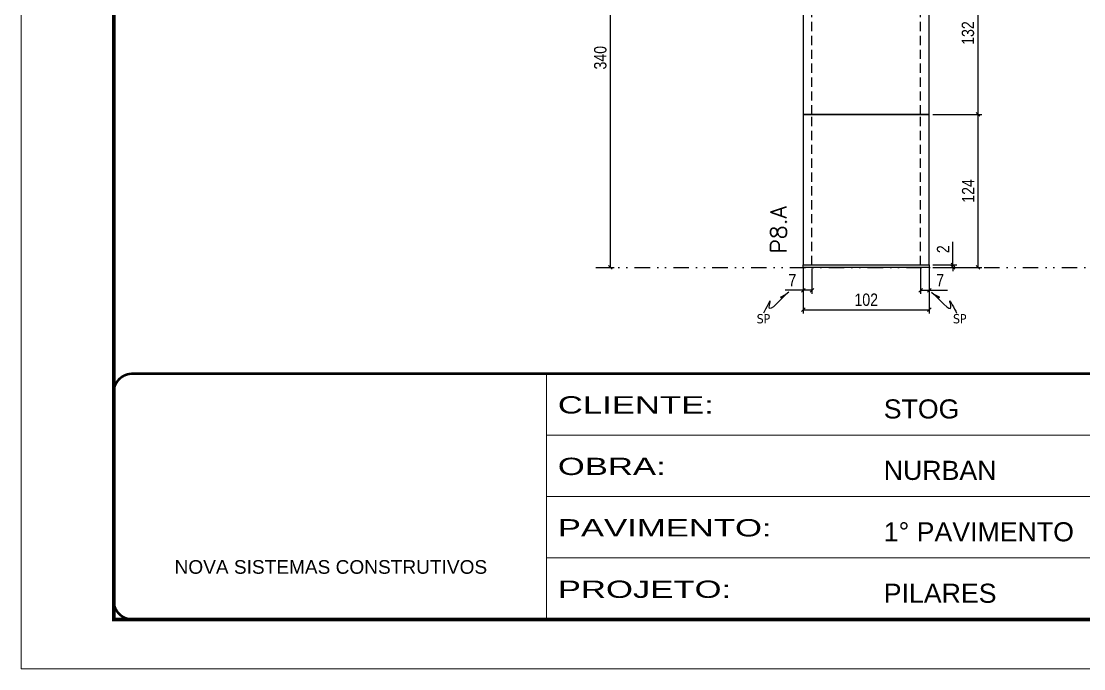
# Model space of a CAD drawing. Header units: millimetres. Extents: x 169816 to 178745, y 96537 to 113647.
# Drawn here: x 174585 to 175445, y 109171 to 109696 of the extents above; entities that cross this region are included whole.
import ezdxf

# ---------------------------------------------------------------- set-up
doc = ezdxf.new("R2010")
doc.units = ezdxf.units.MM
for name, pattern in [('CONTINUO', [0]), ('DASHED', [0.75, 0.5, -0.25]), ('DIVIDE2', [0.625, 0.25, -0.125, 0, -0.125, 0, -0.125]), ('HIDDEN', [0.375, 0.25, -0.125])]:
    doc.linetypes.add(name, pattern=pattern)
for name, color, linetype in [('COTA', 241, 'Continuous'), ('Nível', 160, 'Continuous'), ('Painéis', 200, 'Continuous'), ('Sarrafo de Pressão', 42, 'HIDDEN'), ('texto', 7, 'Continuous')]:
    doc.layers.add(name, color=color, linetype=linetype)
for name, color, linetype, lineweight in [('Folhas', 255, 'Continuous', 9), ('SARRAFO DE PRESSAO', 251, 'DASHED', 9), ('Texto Seção', 7, 'Continuous', 15)]:
    doc.layers.add(name, color=color, linetype=linetype, lineweight=lineweight)
doc.styles.add('ARIAL', font='arial.ttf')
doc.styles.add('COTA TECNICA', font='techl___.ttf', dxfattribs={"height": 10})
doc.styles.add('COTA TECNICA-50', font='techl___.ttf', dxfattribs={"height": 10})
doc.styles.add('REGUA-120', font='ROMANS.shx', dxfattribs={"height": 15})
doc.styles.get("Standard").update_dxf_attribs({"font": 'arial.ttf'})
doc.styles.add('Tecnologia', font='')
doc.styles.get('Tecnologia').set_extended_font_data('Forgotten Futurist')
doc.dimstyles.new('COTA PAINEL-50', dxfattribs={"dimtxt": 10, "dimasz": 3, "dimexe": 3, "dimexo": 3, "dimgap": 3, "dimtad": 1, "dimdec": 1, "dimzin": 12, "dimdsep": 46, "dimtxsty": 'COTA TECNICA-50', "dimblk1": 'OBLIQUE', "dimblk2": 'OBLIQUE', "dimsah": 1, "dimcen": 0.9, "dimclrd": 4, "dimclre": 4, "dimclrt": 240, "dimadec": 1, "dimazin": 3, "dimtfac": 1, "dimtdec": 1, "dimtmove": 0, "dimatfit": 3, "dimfxl": 1, "dimtolj": 1, "dimtzin": 12, "dimarcsym": 0})
doc.dimstyles.new('PAINEL', dxfattribs={"dimtxt": 10, "dimasz": 3, "dimexe": 3, "dimexo": 3, "dimgap": 3, "dimtad": 1, "dimdec": 1, "dimzin": 12, "dimdsep": 46, "dimtxsty": 'COTA TECNICA', "dimblk1": 'OBLIQUE', "dimblk2": 'OBLIQUE', "dimsah": 1, "dimcen": 0.9, "dimclrd": 4, "dimclre": 4, "dimclrt": 240, "dimadec": 1, "dimazin": 3, "dimtfac": 1, "dimtdec": 1, "dimtmove": 0, "dimatfit": 3, "dimfxl": 1, "dimtolj": 1, "dimtzin": 12, "dimarcsym": 0})
doc.dimstyles.get("Standard").update_dxf_attribs({"dimtxt": 0.18, "dimasz": 0.18, "dimexe": 0.18, "dimexo": 0.0625, "dimgap": 0.09, "dimtad": 0, "dimtih": 1, "dimtoh": 1, "dimdec": 4, "dimzin": 0, "dimdsep": 46, "dimtxsty": 'Standard', "dimcen": 0.09, "dimadec": 0, "dimazin": 0, "dimtfac": 1, "dimtdec": 4, "dimtofl": 0, "dimtmove": 0, "dimatfit": 3, "dimfxl": 1, "dimtolj": 1, "dimtzin": 0, "dimarcsym": 0})

# ---------------------------------------------------------------- blocks, each defined once
blk = doc.blocks.new('9999999999')
at = {"color": 30, "linetype": 'CONTINUO'}
for p, q in [((98564.56, 34230.21), (98564.56, 34429.45)), ((98564.56, 34379.64), (99583.98, 34379.64)), ((98564.56, 34329.83), (99487.98, 34329.83)), ((98564.56, 34280.02), (99487.98, 34280.02))]:
    blk.add_line(p, q, dxfattribs=at)
at = {"color": 30, "linetype": 'CONTINUO', "const_width": 2}
blk.add_lwpolyline([(99583.98, 34230.21), (99583.98, 34414.45, 0.414214), (99568.98, 34429.45), (98228.98, 34429.45, 0.414214), (98213.98, 34414.45), (98213.98, 34245.21, 0.414214), (98228.98, 34230.21), (99583.98, 34230.21)], format="xyb", dxfattribs=at)
at = {"layer": 'Folhas'}
blk.add_lwpolyline([(98138.98, 34190.21), (99623.98, 34190.21), (99623.98, 35240.21), (98138.98, 35240.21)], close=True, dxfattribs=at)
at = {"layer": 'Folhas', "color": 30, "const_width": 3}
blk.add_lwpolyline([(98213.98, 34230.21), (99583.98, 34230.21), (99583.98, 35200.21), (98213.98, 35200.21)], close=True, dxfattribs=at)
at = {"color": 7, "linetype": 'Continuous', "ltscale": 5, "style": 'ARIAL'}
for s, height, p in [('STOG', 15.483, (98837.68, 34393.13)), ('NURBAN', 15.483, (98837.68, 34343.32)), ('1° PAVIMENTO', 15.4829, (98837.68, 34293.51)), ('NOVA SISTEMAS CONSTRUTIVOS', 11.0592, (98263.19, 34267.21)), ('PILARES', 15.483, (98837.68, 34243.7))]:
    blk.add_text(s, height=height, dxfattribs=at).set_placement(p)
at = {"layer": 'Folhas', "color": 7, "style": 'Tecnologia', "width": 1.5}
for s, p in [('CLIENTE:', (98573.65, 34397.17)), ('OBRA:', (98573.65, 34347.31)), ('PAVIMENTO:', (98573.65, 34297.5)), ('PROJETO:', (98573.65, 34247.69))]:
    blk.add_text(s, height=14, dxfattribs=at).set_placement(p)
blk = doc.blocks.new('_Oblique')
at = {"color": 0, "linetype": 'ByBlock', "lineweight": -2}
blk.add_line((-0.5, -0.5), (0.5, 0.5), dxfattribs=at)
blk = doc.blocks.new('*D359')
at = {"layer": 'COTA', "color": 4, "lineweight": -2, "transparency": 16777216}
for p, q in [((175052.99, 109836.79), (175064.84, 109836.79)), ((175061.84, 109496.79), (175061.84, 109836.79)), ((175052.99, 109496.79), (175064.84, 109496.79))]:
    blk.add_line(p, q, dxfattribs=at)
at = {"layer": 'Defpoints', "color": 0, "transparency": 16777216}
for p in [(175049.99, 109836.79), (175061.84, 109836.79), (175049.99, 109496.79)]:
    blk.add_point(p, dxfattribs=at)
at = {"layer": 'COTA', "color": 4, "lineweight": -2, "transparency": 16777216, "xscale": 3, "yscale": 3, "zscale": 3}
for p, rotation in [((175061.84, 109836.79), 90), ((175061.84, 109496.79), 270)]:
    blk.add_blockref('_Oblique', p, dxfattribs=dict(at, rotation=rotation))
at = {"layer": 'COTA', "color": 240, "transparency": 16777216, "insert": (175053.63, 109666.79), "char_height": 10, "attachment_point": 5, "rotation": 90, "style": 'COTA TECNICA-50'}
blk.add_mtext('\\A1;340', dxfattribs=at)
blk = doc.blocks.new('*D343')
at = {"layer": 'COTA', "color": 4, "lineweight": -2, "transparency": 16777216}
for p, q in [((175218.03, 109495.79), (175218.03, 109459.43)), ((175320.03, 109495.79), (175320.03, 109459.43)), ((175218.03, 109462.43), (175320.03, 109462.43))]:
    blk.add_line(p, q, dxfattribs=at)
at = {"layer": 'Defpoints', "color": 0, "transparency": 16777216}
for p in [(175218.03, 109498.79), (175320.03, 109498.79), (175320.03, 109462.43)]:
    blk.add_point(p, dxfattribs=at)
at = {"layer": 'COTA', "color": 4, "lineweight": -2, "transparency": 16777216, "xscale": 3, "yscale": 3, "zscale": 3, "rotation": 180}
blk.add_blockref('_Oblique', (175218.03, 109462.43), dxfattribs=at)
at = {"layer": 'COTA', "color": 4, "lineweight": -2, "transparency": 16777216, "xscale": 3, "yscale": 3, "zscale": 3}
blk.add_blockref('_Oblique', (175320.03, 109462.43), dxfattribs=at)
at = {"layer": 'COTA', "color": 240, "transparency": 16777216, "insert": (175269.03, 109470.53), "char_height": 10, "attachment_point": 5, "style": 'COTA TECNICA'}
blk.add_mtext('\\A1;102', dxfattribs=at)
blk = doc.blocks.new('*D344')
at = {"layer": 'COTA', "color": 4, "lineweight": -2, "transparency": 16777216}
for p, q in [((175218.03, 109493.79), (175218.03, 109475.28)), ((175225.03, 109495.79), (175225.03, 109475.28)), ((175218.03, 109478.28), (175203.3, 109478.28)), ((175225.03, 109478.28), (175218.03, 109478.28))]:
    blk.add_line(p, q, dxfattribs=at)
at = {"layer": 'Defpoints', "color": 0, "transparency": 16777216}
for p in [(175218.03, 109496.79), (175225.03, 109498.79), (175218.03, 109478.28)]:
    blk.add_point(p, dxfattribs=at)
at = {"layer": 'COTA', "color": 4, "lineweight": -2, "transparency": 16777216, "xscale": 3, "yscale": 3, "zscale": 3, "rotation": 180}
blk.add_blockref('_Oblique', (175218.03, 109478.28), dxfattribs=at)
at = {"layer": 'COTA', "color": 4, "lineweight": -2, "transparency": 16777216, "xscale": 3, "yscale": 3, "zscale": 3}
blk.add_blockref('_Oblique', (175225.03, 109478.28), dxfattribs=at)
at = {"layer": 'COTA', "color": 240, "transparency": 16777216, "insert": (175209.17, 109486.35), "char_height": 10, "attachment_point": 5, "style": 'COTA TECNICA-50'}
blk.add_mtext('\\A1;7', dxfattribs=at)
blk = doc.blocks.new('*D345')
at = {"layer": 'COTA', "color": 4, "lineweight": -2, "transparency": 16777216}
for p, q in [((175313.03, 109495.79), (175313.03, 109475.28)), ((175320.03, 109493.79), (175320.03, 109475.28)), ((175313.03, 109478.28), (175320.03, 109478.28)), ((175320.03, 109478.28), (175334.76, 109478.28))]:
    blk.add_line(p, q, dxfattribs=at)
at = {"layer": 'Defpoints', "color": 0, "transparency": 16777216}
for p in [(175313.03, 109498.79), (175320.03, 109496.79), (175320.03, 109478.28)]:
    blk.add_point(p, dxfattribs=at)
at = {"layer": 'COTA', "color": 4, "lineweight": -2, "transparency": 16777216, "xscale": 3, "yscale": 3, "zscale": 3, "rotation": 180}
blk.add_blockref('_Oblique', (175313.03, 109478.28), dxfattribs=at)
at = {"layer": 'COTA', "color": 4, "lineweight": -2, "transparency": 16777216, "xscale": 3, "yscale": 3, "zscale": 3}
blk.add_blockref('_Oblique', (175320.03, 109478.28), dxfattribs=at)
at = {"layer": 'COTA', "color": 240, "transparency": 16777216, "insert": (175328.9, 109486.35), "char_height": 10, "attachment_point": 5, "style": 'COTA TECNICA-50'}
blk.add_mtext('\\A1;7', dxfattribs=at)
blk = doc.blocks.new('*D346')
at = {"layer": 'COTA', "color": 4, "linetype": 'ByBlock', "lineweight": -2, "transparency": 16777216}
for p, q in [((175323.03, 109620.79), (175362.67, 109620.79)), ((175359.67, 109496.79), (175359.67, 109620.79)), ((175323.03, 109496.79), (175362.67, 109496.79))]:
    blk.add_line(p, q, dxfattribs=at)
at = {"layer": 'Defpoints', "color": 0, "linetype": 'ByBlock', "transparency": 16777216}
for p in [(175320.03, 109620.79), (175359.67, 109620.79), (175320.03, 109496.79)]:
    blk.add_point(p, dxfattribs=at)
at = {"layer": 'COTA', "color": 4, "linetype": 'ByBlock', "lineweight": -2, "transparency": 16777216, "xscale": 3, "yscale": 3, "zscale": 3}
for p, rotation in [((175359.67, 109620.79), 90), ((175359.67, 109496.79), 270)]:
    blk.add_blockref('_Oblique', p, dxfattribs=dict(at, rotation=rotation))
at = {"layer": 'COTA', "color": 240, "linetype": 'ByBlock', "transparency": 16777216, "insert": (175351.6, 109558.79), "char_height": 10, "attachment_point": 5, "rotation": 90, "style": 'COTA TECNICA'}
blk.add_mtext('\\A1;124', dxfattribs=at)
blk = doc.blocks.new('*D347')
at = {"layer": 'COTA', "color": 4, "lineweight": -2, "transparency": 16777216}
for p, q in [((175339.29, 109498.79), (175339.29, 109517.59)), ((175323.03, 109498.79), (175342.29, 109498.79)), ((175323.03, 109496.79), (175342.29, 109496.79)), ((175339.29, 109496.79), (175339.29, 109498.79)), ((175339.29, 109496.79), (175339.29, 109493.79))]:
    blk.add_line(p, q, dxfattribs=at)
at = {"layer": 'Defpoints', "color": 0, "transparency": 16777216}
for p in [(175320.03, 109498.79), (175320.03, 109496.79), (175339.29, 109496.79)]:
    blk.add_point(p, dxfattribs=at)
at = {"layer": 'COTA', "color": 4, "lineweight": -2, "transparency": 16777216, "xscale": 3, "yscale": 3, "zscale": 3}
for p, rotation in [((175339.29, 109498.79), 270), ((175339.29, 109496.79), 90)]:
    blk.add_blockref('_Oblique', p, dxfattribs=dict(at, rotation=rotation))
at = {"layer": 'COTA', "color": 240, "transparency": 16777216, "insert": (175331.29, 109511.54), "char_height": 10, "attachment_point": 5, "rotation": 90, "style": 'COTA TECNICA-50'}
blk.add_mtext('\\A1;2', dxfattribs=at)
blk = doc.blocks.new('*D348')
at = {"layer": 'COTA', "color": 4, "linetype": 'ByBlock', "lineweight": -2, "transparency": 16777216}
for p, q in [((175323.03, 109620.79), (175362.67, 109620.79)), ((175359.67, 109496.79), (175359.67, 109620.79)), ((175323.03, 109496.79), (175362.67, 109496.79))]:
    blk.add_line(p, q, dxfattribs=at)
at = {"layer": 'Defpoints', "color": 0, "linetype": 'ByBlock', "transparency": 16777216}
for p in [(175320.03, 109620.79), (175359.67, 109620.79), (175320.03, 109496.79)]:
    blk.add_point(p, dxfattribs=at)
at = {"layer": 'COTA', "color": 4, "linetype": 'ByBlock', "lineweight": -2, "transparency": 16777216, "xscale": 3, "yscale": 3, "zscale": 3}
for p, rotation in [((175359.67, 109620.79), 90), ((175359.67, 109496.79), 270)]:
    blk.add_blockref('_Oblique', p, dxfattribs=dict(at, rotation=rotation))
at = {"layer": 'COTA', "color": 240, "linetype": 'ByBlock', "transparency": 16777216, "insert": (175351.6, 109558.79), "char_height": 10, "attachment_point": 5, "rotation": 90, "style": 'COTA TECNICA'}
blk.add_mtext('\\A1;124', dxfattribs=at)
blk = doc.blocks.new('*D353')
at = {"layer": 'COTA', "color": 4, "lineweight": -2, "transparency": 16777216}
for p, q in [((175323.03, 109752.79), (175362.67, 109752.79)), ((175359.67, 109620.79), (175359.67, 109752.79)), ((175323.03, 109620.79), (175362.67, 109620.79))]:
    blk.add_line(p, q, dxfattribs=at)
at = {"layer": 'Defpoints', "color": 0, "transparency": 16777216}
for p in [(175320.03, 109752.79), (175359.67, 109752.79), (175320.03, 109620.79)]:
    blk.add_point(p, dxfattribs=at)
at = {"layer": 'COTA', "color": 4, "lineweight": -2, "transparency": 16777216, "xscale": 3, "yscale": 3, "zscale": 3}
for p, rotation in [((175359.67, 109752.79), 90), ((175359.67, 109620.79), 270)]:
    blk.add_blockref('_Oblique', p, dxfattribs=dict(at, rotation=rotation))
at = {"layer": 'COTA', "color": 240, "transparency": 16777216, "insert": (175351.45, 109686.79), "char_height": 10, "attachment_point": 5, "rotation": 90, "style": 'COTA TECNICA-50'}
blk.add_mtext('\\A1;132', dxfattribs=at)

msp = doc.modelspace()

# ---------------------------------------------------------------- linework, layer by layer
at = {"layer": 'Nível', "color": 4, "linetype": 'DIVIDE2', "ltscale": 50}
msp.add_line((175049.99, 109496.79), (176029.52, 109496.79), dxfattribs=at)
at = {"layer": 'Painéis'}
for p, q in [((175218.03, 109752.79), (175218.03, 109620.79)), ((175320.03, 109620.79), (175320.03, 109752.79)), ((175320.03, 109620.79), (175218.03, 109620.79)), ((175218.03, 109620.79), (175218.03, 109498.79)), ((175218.03, 109620.79), (175320.03, 109620.79)), ((175320.03, 109498.79), (175320.03, 109620.79)), ((175218.03, 109498.79), (175320.03, 109498.79))]:
    msp.add_line(p, q, dxfattribs=at)
msp.add_lwpolyline([(175320.03, 109496.79), (175218.03, 109496.79), (175218.03, 109498.79), (175320.03, 109498.79)], close=True, dxfattribs=at)
at = {"layer": 'Sarrafo de Pressão', "ltscale": 30}
for p, q in [((175225.03, 109620.79), (175225.03, 109752.79)), ((175313.03, 109620.79), (175313.03, 109752.79)), ((175225.03, 109498.79), (175225.03, 109620.79)), ((175313.03, 109498.79), (175313.03, 109620.79))]:
    msp.add_line(p, q, dxfattribs=at)

# ---------------------------------------------------------------- block references
at = {"layer": 'SARRAFO DE PRESSAO', "color": 6, "linetype": 'ByBlock'}
msp.add_blockref('9999999999', (76445.54, 74981.17), dxfattribs=at)

# ---------------------------------------------------------------- texts
at = {"layer": 'texto', "color": 0, "char_height": 7.5, "attachment_point": 5}
for insert in [(175185.78, 109455.11), (175344.81, 109455.11)]:
    msp.add_mtext('{\\fTahoma|b0|i0|c0|p34;\\C4;SP}', dxfattribs=dict(at, insert=insert))
at = {"layer": 'Texto Seção', "insert": (175204.56, 109508.04), "char_height": 13, "width": 285.3299, "attachment_point": 7, "rotation": 90, "style": 'REGUA-120'}
msp.add_mtext('P8.A', dxfattribs=at)

# ---------------------------------------------------------------- dimensions: what is measured, and where the dimension line sits
at = {"layer": 'COTA'}
for base, p1, p2, angle, picture, middle in [((175061.84, 109836.79), (175049.99, 109496.79), (175049.99, 109836.79), 90, '*D359', (175053.63, 109666.79)), ((175359.67, 109752.79), (175320.03, 109620.79), (175320.03, 109752.79), 90, '*D353', (175351.45, 109686.79)), ((175218.03, 109478.28), (175225.03, 109498.79), (175218.03, 109496.79), 180, '*D344', (175209.17, 109486.35))]:
    dim = msp.add_linear_dim(base=base, p1=p1, p2=p2, angle=angle, dimstyle='COTA PAINEL-50', dxfattribs=at)
    dim.commit()
    dim.dimension.update_dxf_attribs({"geometry": picture, "text_midpoint": middle})
at = {"layer": 'COTA', "linetype": 'ByBlock'}
for picture in ['*D346', '*D348']:
    dim = msp.add_aligned_dim(p1=(175320.03, 109496.79), p2=(175320.03, 109620.79), distance=-39.64, dimstyle='PAINEL', dxfattribs=at)
    dim.commit()
    dim.dimension.update_dxf_attribs({"geometry": picture, "text_midpoint": (175351.6, 109558.79)})
at = {"layer": 'COTA'}
dim = msp.add_linear_dim(base=(175339.29, 109496.79), p1=(175320.03, 109498.79), p2=(175320.03, 109496.79), angle=90, dimstyle='COTA PAINEL-50', dxfattribs=at)
dim.commit()
dim.dimension.update_dxf_attribs({"geometry": '*D347', "text_midpoint": (175339.29, 109511.54), "dimtype": 160})
dim = msp.add_linear_dim(base=(175320.03, 109462.43), p1=(175218.03, 109498.79), p2=(175320.03, 109498.79), dimstyle='PAINEL', override={"dimarcsym": 2}, dxfattribs=at)
dim.commit()
dim.dimension.update_dxf_attribs({"geometry": '*D343', "text_midpoint": (175269.03, 109470.53)})
dim = msp.add_linear_dim(base=(175320.03, 109478.28), p1=(175313.03, 109498.79), p2=(175320.03, 109496.79), dimstyle='COTA PAINEL-50', dxfattribs=at)
dim.commit()
dim.dimension.update_dxf_attribs({"geometry": '*D345', "text_midpoint": (175328.9, 109486.35)})

# ---------------------------------------------------------------- leaders
at = {"layer": 'COTA', "path_type": 1}
for points in [[(175206.2, 109476.61), (175190.42, 109464.77), (175191.34, 109469.58), (175185.79, 109459.8)], [(175321.86, 109476.61), (175337.64, 109464.77), (175336.72, 109469.58), (175342.27, 109459.8)]]:
    msp.add_leader(points, dimstyle='Standard', override={"dimasz": 8}, dxfattribs=at)

doc.saveas('drawing.dxf')
